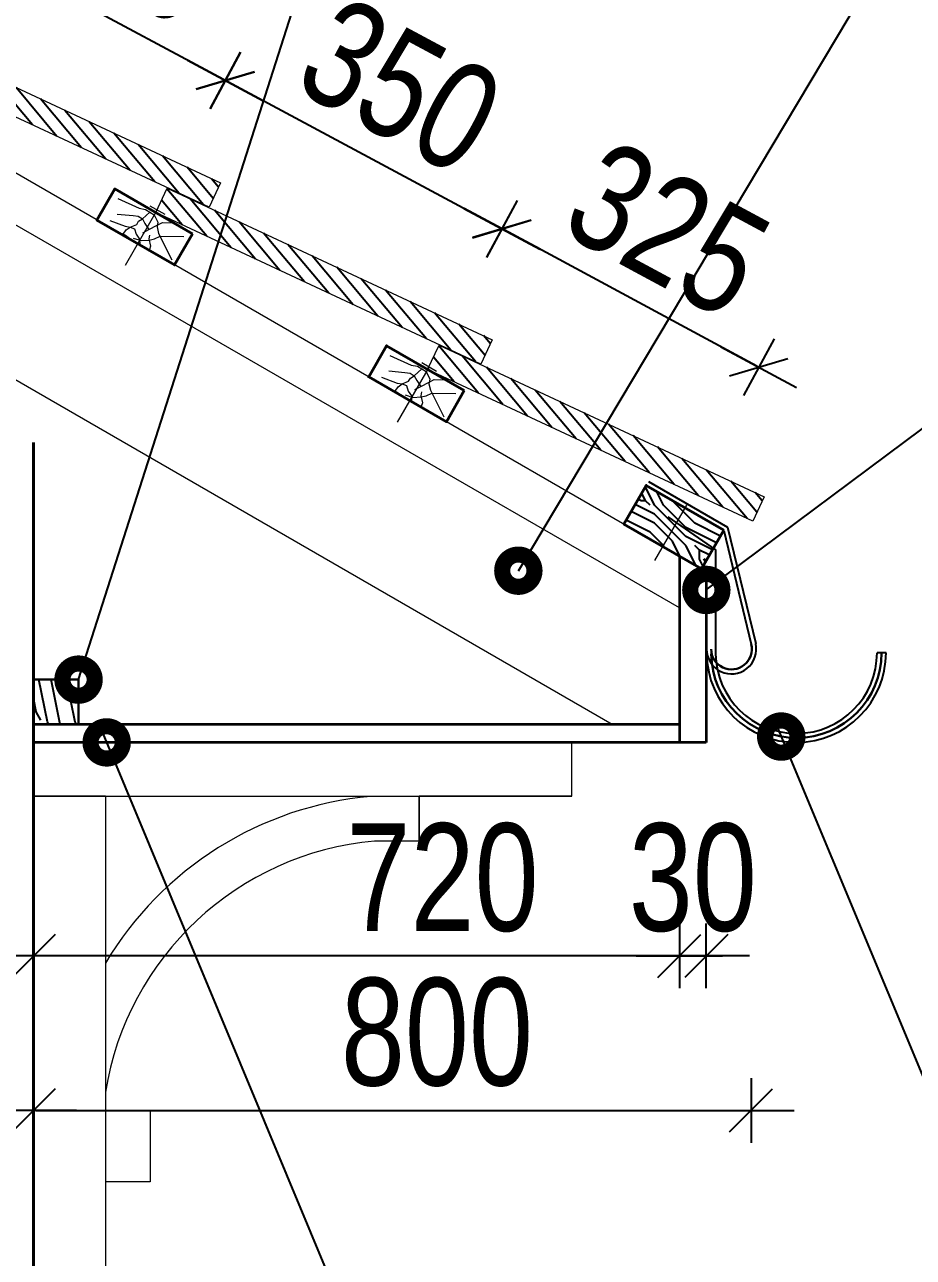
# Model space of a CAD drawing. Extents: x -12289450 to -10763036, y -7834513 to -6150123.
# Drawn here: x -10895331 to -10894340, y -7676557 to -7675182 of the extents above; entities that cross this region are included whole.
import ezdxf

# ---------------------------------------------------------------- set-up
doc = ezdxf.new("R2010")
doc.units = 0
doc.header["$LTSCALE"] = 25
doc.header["$PDMODE"] = 35
doc.layers.get('DefPoints').update_dxf_attribs({"color": 10, "lineweight": 30})
for name, color, linetype in [('005-РАЗМЕРЫ', 252, 'Continuous'), ('008-ШТРИХОВКА', 252, 'Continuous'), ('Крыши', 7, 'Continuous')]:
    doc.layers.add(name, color=color, linetype=linetype)
for name, color, linetype, lineweight in [('RAZMER', 7, 'Continuous', 9), ('Перегор', 4, 'Continuous', 20), ('Стена', 7, 'Continuous', 5), ('СТЕНЫ', 5, 'Continuous', 40), ('ФУНДАМЕНТ', 5, 'Continuous', 30), ('Штрих', 9, 'Continuous', 13)]:
    doc.layers.add(name, color=color, linetype=linetype, lineweight=lineweight)
doc.styles.add('TXT0', font='txt', dxfattribs={"width": 0.8})
doc.dimstyles.new('Копия 3 РАЗМЕРЫ 3', dxfattribs={"dimscale": 30, "dimtxt": 4, "dimasz": 0.08, "dimexe": 0, "dimexo": 0, "dimgap": 0.9, "dimtad": 1, "dimdec": 0, "dimzin": 0, "dimdsep": 46, "dimtxsty": 'TXT0', "dimblk1": 'A8MITTA', "dimblk2": 'A8MITTA', "dimsah": 1, "dimcen": 0.3, "dimse1": 1, "dimse2": 1, "dimadec": 0, "dimazin": 0, "dimtp": 6, "dimtm": 6, "dimtfac": 1, "dimtdec": 0, "dimtofl": 0, "dimtmove": 0, "dimatfit": 3, "dimldrblk": 'A8MITTA', "dimfxl": 0, "dimtolj": 1, "dimtzin": 0, "dimarcsym": 0})

# ---------------------------------------------------------------- blocks, each defined once
blk = doc.blocks.new('A8MITTA', base_point=(3180, 3140))
for p, q in [((3180, 3155), (3180, 3125)), ((3170, 3130), (3190, 3150)), ((3160, 3140), (3200, 3140))]:
    blk.add_line(p, q)
blk = doc.blocks.new('*D1151')
at = {"layer": '005-РАЗМЕРЫ', "color": 0, "lineweight": -2, "ltscale": 4, "transparency": 16777216}
blk.add_line((-10895318.6, -7676393), (-10894523.4, -7676393), dxfattribs=at)
at = {"layer": 'DefPoints', "color": 0, "ltscale": 4, "transparency": 16777216}
for p in [(-10894521, -7675909.9), (-10895321, -7676192.2), (-10894521, -7676393)]:
    blk.add_point(p, dxfattribs=at)
at = {"layer": '005-РАЗМЕРЫ', "color": 0, "lineweight": -2, "ltscale": 4, "transparency": 16777216, "xscale": 2.4, "yscale": 2.4, "zscale": 2.4, "rotation": 180}
blk.add_blockref('A8MITTA', (-10895321, -7676393), dxfattribs=at)
at = {"layer": '005-РАЗМЕРЫ', "color": 0, "lineweight": -2, "ltscale": 4, "transparency": 16777216, "xscale": 2.4, "yscale": 2.4, "zscale": 2.4}
blk.add_blockref('A8MITTA', (-10894521, -7676393), dxfattribs=at)
at = {"layer": '005-РАЗМЕРЫ', "color": 0, "lineweight": 25, "ltscale": 4, "transparency": 16777216, "insert": (-10894871.3, -7676306), "char_height": 120, "attachment_point": 5, "style": 'TXT0'}
blk.add_mtext('\\A1;800', dxfattribs=at)
blk = doc.blocks.new('*D1152')
at = {"layer": '005-РАЗМЕРЫ', "color": 0, "lineweight": -2, "ltscale": 4, "transparency": 16777216}
blk.add_line((-10894603.4, -7676220.6), (-10895318.5, -7676220.6), dxfattribs=at)
at = {"layer": 'DefPoints', "color": 0, "ltscale": 4, "transparency": 16777216}
for p in [(-10895320.9, -7676041.1), (-10894601, -7676041.1), (-10895320.9, -7676220.6)]:
    blk.add_point(p, dxfattribs=at)
at = {"layer": '005-РАЗМЕРЫ', "color": 0, "lineweight": -2, "ltscale": 4, "transparency": 16777216, "xscale": 2.4, "yscale": 2.4, "zscale": 2.4, "rotation": 180}
blk.add_blockref('A8MITTA', (-10895320.9, -7676220.6), dxfattribs=at)
at = {"layer": '005-РАЗМЕРЫ', "color": 0, "lineweight": -2, "ltscale": 4, "transparency": 16777216, "xscale": 2.4, "yscale": 2.4, "zscale": 2.4}
blk.add_blockref('A8MITTA', (-10894601, -7676220.6), dxfattribs=at)
at = {"layer": '005-РАЗМЕРЫ', "color": 0, "ltscale": 4, "transparency": 16777216, "insert": (-10894865, -7676133.6), "char_height": 120, "attachment_point": 5, "style": 'TXT0'}
blk.add_mtext('\\A1;720', dxfattribs=at)
blk = doc.blocks.new('ytjtyj')
at = {"layer": 'Перегор', "linetype": 'Continuous'}
for p, q in [((-3.6, 13.4), (-21.6, 6.9)), ((-12.6, 10.2), (11.8, -56.9))]:
    blk.add_line(p, q, dxfattribs=at)
at = {"layer": 'Стена', "linetype": 'Continuous', "ltscale": 100}
blk.add_line((51.9, -12.5), (38.2, 25), dxfattribs=at)
blk.add_lwpolyline([(-55.8, -9.2), (-42.1, -46.8), (51.9, -12.5), (38.2, 25), (-55.8, -9.2)], close=True, dxfattribs=at)
at = {"layer": 'Штрих', "linetype": 'Continuous', "ltscale": 100}
for p, q in [((32.8, 15.1), (7.6, 8.6)), ((-10.2, 4.4), (-15.6, -3.3)), ((0.3, 8.6), (-10.2, 4.4)), ((2, -2.6), (-4.9, 6.5)), ((7.6, 8.6), (0.3, 8.6)), ((-20.7, -2.7), (-33.2, -0.9)), ((-15.6, -6.6), (-20.7, -2.7)), ((-15.6, -8.5), (-18.6, -15.3)), ((-15.6, -3.3), (-15.6, -8.5)), ((-7.2, -13), (-15.6, -6.6)), ((-1.7, -7.1), (-7.2, -13)), ((-1.2, -17.6), (-7.2, -13)), ((2, -2.6), (-1.7, -7.1)), ((7.1, -0.5), (2, -2.6)), ((5.7, -5.8), (2, -2.6)), ((7.2, -9.7), (5.7, -5.8)), ((12.9, -0.7), (7.1, -0.5)), ((13.7, -13.8), (7.2, -9.7)), ((30.7, -2.1), (12.9, -0.7)), ((37.5, -10.5), (19.4, -13.8)), ((-20.7, -18.1), (-46.9, -13.8)), ((-18.6, -15.3), (-38.4, -41.9)), ((-15.1, -22.2), (-20.7, -18.1)), ((-9.5, -24.4), (-15.1, -22.2)), ((-8.9, -23.1), (-12.3, -30.7)), ((-0.7, -26.6), (-9.5, -24.4)), ((-9, -18.9), (-8.9, -23.1)), ((8.3, -25.3), (-0.7, -26.6)), ((1.3, -25.2), (0.1, -30.6)), ((5.7, -20.6), (1.3, -25.2)), ((8.7, -14.8), (5.7, -20.6)), ((13.7, -13.8), (8.7, -14.8)), ((17.6, -17.7), (13.7, -13.8)), ((19.4, -13.8), (13.7, -13.8)), ((17.5, -23.8), (14, -25.5)), ((21.4, -22.6), (17.5, -23.8)), ((20.1, -23), (17.6, -17.7)), ((-12.3, -30.7), (-11.7, -34.8))]:
    blk.add_line(p, q, dxfattribs=at)
blk = doc.blocks.new('*D1153')
at = {"layer": '005-РАЗМЕРЫ', "color": 0, "lineweight": -2, "ltscale": 4, "transparency": 16777216}
blk.add_line((-10894514.7, -7675562.8), (-10894796.5, -7675410.9), dxfattribs=at)
at = {"layer": 'DefPoints', "color": 0, "ltscale": 4, "transparency": 16777216}
for p in [(-10894798.6, -7675409.8), (-10894891.6, -7675582.2), (-10894605.5, -7675736.4)]:
    blk.add_point(p, dxfattribs=at)
at = {"layer": '005-РАЗМЕРЫ', "color": 0, "lineweight": -2, "ltscale": 4, "transparency": 16777216, "xscale": 2.4, "yscale": 2.4, "zscale": 2.4}
for p, rotation in [((-10894798.6, -7675409.8), 151.6750030159999), ((-10894512.5, -7675564), 331.6750030159999)]:
    blk.add_blockref('A8MITTA', p, dxfattribs=dict(at, rotation=rotation))
at = {"layer": '005-РАЗМЕРЫ', "color": 0, "lineweight": 25, "ltscale": 4, "transparency": 16777216, "insert": (-10894614.2, -7675410.4), "char_height": 120, "attachment_point": 5, "rotation": 331.675, "style": 'TXT0'}
blk.add_mtext('\\A1;325', dxfattribs=at)
blk = doc.blocks.new('*D1154')
at = {"layer": '005-РАЗМЕРЫ', "color": 0, "lineweight": -2, "ltscale": 4, "transparency": 16777216}
blk.add_line((-10894801.1, -7675408.7), (-10895105.1, -7675245.4), dxfattribs=at)
at = {"layer": 'DefPoints', "color": 0, "ltscale": 4, "transparency": 16777216}
for p in [(-10895107.2, -7675244.3), (-10895194.7, -7675407.2), (-10894891.6, -7675582.2)]:
    blk.add_point(p, dxfattribs=at)
at = {"layer": '005-РАЗМЕРЫ', "color": 0, "lineweight": -2, "ltscale": 4, "transparency": 16777216, "xscale": 2.4, "yscale": 2.4, "zscale": 2.4}
for p, rotation in [((-10895107.2, -7675244.3), 151.7584222031192), ((-10894799, -7675409.8), 331.7584222031193)]:
    blk.add_blockref('A8MITTA', p, dxfattribs=dict(at, rotation=rotation))
at = {"layer": '005-РАЗМЕРЫ', "color": 0, "ltscale": 4, "transparency": 16777216, "insert": (-10894911.9, -7675250.4), "char_height": 120, "attachment_point": 5, "rotation": 331.7584, "style": 'TXT0'}
blk.add_mtext('\\A1;350', dxfattribs=at)
blk = doc.blocks.new('*D1155')
at = {"layer": '005-РАЗМЕРЫ', "color": 0, "lineweight": -2, "ltscale": 4, "transparency": 16777216}
blk.add_line((-10895109.3, -7675243.2), (-10895413.3, -7675079.9), dxfattribs=at)
at = {"layer": 'DefPoints', "color": 0, "ltscale": 4, "transparency": 16777216}
for p in [(-10895415.4, -7675078.8), (-10895497.8, -7675232.2), (-10895194.7, -7675407.2)]:
    blk.add_point(p, dxfattribs=at)
at = {"layer": '005-РАЗМЕРЫ', "color": 0, "lineweight": -2, "ltscale": 4, "transparency": 16777216, "xscale": 2.4, "yscale": 2.4, "zscale": 2.4}
for p, rotation in [((-10895415.4, -7675078.8), 151.7584222031192), ((-10895107.2, -7675244.3), 331.7584222031193)]:
    blk.add_blockref('A8MITTA', p, dxfattribs=dict(at, rotation=rotation))
at = {"layer": '005-РАЗМЕРЫ', "color": 0, "ltscale": 4, "transparency": 16777216, "insert": (-10895220.1, -7675084.9), "char_height": 120, "attachment_point": 5, "rotation": 331.7584, "style": 'TXT0'}
blk.add_mtext('\\A1;350', dxfattribs=at)
blk = doc.blocks.new('*D1160')
at = {"layer": '005-РАЗМЕРЫ', "color": 0, "lineweight": -2, "ltscale": 4, "transparency": 16777216}
for p, q in [((-10894603.4, -7676220.6), (-10894605.8, -7676220.6)), ((-10894568.6, -7676220.6), (-10894566.2, -7676220.6))]:
    blk.add_line(p, q, dxfattribs=at)
at = {"layer": 'DefPoints', "color": 0, "ltscale": 4, "transparency": 16777216}
for p in [(-10894601, -7676041.1), (-10894571, -7676041.1), (-10894571, -7676220.6)]:
    blk.add_point(p, dxfattribs=at)
at = {"layer": '005-РАЗМЕРЫ', "color": 0, "lineweight": -2, "ltscale": 4, "transparency": 16777216, "xscale": 2.4, "yscale": 2.4, "zscale": 2.4}
blk.add_blockref('A8MITTA', (-10894601, -7676220.6), dxfattribs=at)
at = {"layer": '005-РАЗМЕРЫ', "color": 0, "lineweight": -2, "ltscale": 4, "transparency": 16777216, "xscale": 2.4, "yscale": 2.4, "zscale": 2.4, "rotation": 180}
blk.add_blockref('A8MITTA', (-10894571, -7676220.6), dxfattribs=at)
at = {"layer": '005-РАЗМЕРЫ', "color": 0, "ltscale": 4, "transparency": 16777216, "insert": (-10894586, -7676133.6), "char_height": 120, "attachment_point": 5, "style": 'TXT0'}
blk.add_mtext('\\A1;30', dxfattribs=at)

msp = doc.modelspace()

# ---------------------------------------------------------------- hatches: boundary and pattern name
at = {"layer": '008-ШТРИХОВКА'}
h = msp.add_hatch(dxfattribs=at)
h.set_pattern_fill('ANSI31', color=251, scale=4, angle=5, style=0)
h.set_pattern_definition([(130, (-22645778.571, -661403.246), (9.728764428, 8.163402643), [])])
h.paths.add_polyline_path([(-10895485.3, -7675217.8), (-10895483.8, -7675215.1), (-10895486.5, -7675213.6), (-10895475.2, -7675189.4), (-10895112.7, -7675358.5), (-10895125.4, -7675385.7)])
h = msp.add_hatch(dxfattribs=at)
h.set_pattern_fill('ANSI31', color=251, scale=4, angle=5, style=0)
h.set_pattern_definition([(130, (-22645475.462, -661578.246), (9.728764428, 8.163402643), [])])
h.paths.add_polyline_path([(-10895182.2, -7675392.8), (-10895180.7, -7675390.1), (-10895183.4, -7675388.6), (-10895172.1, -7675364.4), (-10894809.6, -7675533.5), (-10894822.3, -7675560.7)])
h = msp.add_hatch(dxfattribs=at)
h.set_pattern_fill('ANSI31', color=251, scale=4, angle=5, style=0)
h.set_pattern_definition([(130, (-22645172.353, -661753.246), (9.728764428, 8.163402643), [])])
h.paths.add_polyline_path([(-10894879.1, -7675567.8), (-10894877.5, -7675565.1), (-10894880.3, -7675563.6), (-10894869, -7675539.4), (-10894506.5, -7675708.5), (-10894519.2, -7675735.7)])
h = msp.add_hatch(dxfattribs=at)
h.set_pattern_fill('WOODFACE', color=251, scale=100, style=0, pattern_type=2)
h.set_pattern_definition([(180, (-23386738.73, -907313.07), (-100, 100), [5, -95]), (90, (-23386778.73, -907278.07), (100, 100), [10, -90]), (135, (-23386758.73, -907288.07), (5e-15, 100), [7.07, -21.21, 7.07, -14.14, 49.5, -42.43135623]), (135, (-23386733.73, -907318.07), (5e-15, 100), [7.071, -14.142, 7.071, -113.1373562]), (135, (-23386768.73, -907308.07), (5e-15, 100), [7.071, -134.3503562]), (135, (-23386778.73, -907313.07), (5e-15, 100), [7.071, -134.3503562]), (135, (-23386763.73, -907303.07), (5e-15, 100), [7.071, -134.3503562]), (135, (-23386758.73, -907298.07), (5e-15, 100), [14.142, -127.2793562]), (135, (-23386783.73, -907223.07), (5e-15, 100), [14.142, -127.2793562]), (135, (-23386748.73, -907293.07), (5e-15, 100), [28.284, -113.1373562]), (135, (-23386743.73, -907288.07), (5e-15, 100), [28.284, -113.1373562]), (135, (-23386808.73, -907258.07), (5e-15, 100), [28.284, -113.1373562]), (135, (-23386738.73, -907278.07), (5e-15, 100), [21.2132, -120.2081562]), (135, (-23386718.73, -907263.07), (5e-15, 100), [21.2132, -120.2081562]), (135, (-23386728.73, -907273.07), (5e-15, 100), [21.2132, -120.2081562]), (135, (-23386793.73, -907243.07), (5e-15, 100), [35.35534, -106.0660162]), (135, (-23386783.73, -907238.07), (5e-15, 100), [35.35534, -106.0660162]), (135, (-23386793.73, -907263.07), (5e-15, 100), [49.4974746, -91.9238815]), (153.4349488, (-23386748.73, -907303.073), (-100, 4e-08), [11.180339, -212.426458]), (153.4349488, (-23386768.73, -907273.073), (-100, 4e-08), [11.180339, -212.426458]), (153.4349488, (-23386763.73, -907283.073), (-100, 4e-08), [11.180339, -212.426458]), (153.4349488, (-23386743.73, -907313.073), (-100, 4e-08), [22.36068, -201.2461177]), (153.4349488, (-23386763.73, -907268.073), (-100, 4e-08), [33.5410196, -190.0657781]), (153.4349488, (-23386753.73, -907263.073), (-100, 4e-08), [44.7213595, -178.8854382]), (153.4349488, (-23386743.73, -907258.073), (-100, 4e-08), [44.7213595, -178.8854382]), (153.4349488, (-23386728.73, -907228.073), (-100, 4e-08), [44.7213595, -178.8854382]), (153.4349488, (-23386728.73, -907238.073), (-100, 4e-08), [55.9017, -167.7050977]), (153.4349488, (-23386733.73, -907248.073), (-100, 4e-08), [55.9017, -167.7050977]), (116.56505118, (-23386768.73, -907288.073), (-5e-09, 100), [11.180339, -212.426458]), (116.56505118, (-23386753.73, -907298.073), (-5e-09, 100), [11.180339, -212.426458]), (116.56505118, (-23386738.73, -907313.073), (-5e-09, 100), [22.36068, -201.2461177]), (116.56505118, (-23386768.73, -907298.073), (-5e-09, 100), [22.36068, -201.2461177]), (116.56505118, (-23386728.73, -907318.073), (-5e-09, 100), [33.5410196, -190.0657781]), (116.56505118, (-23386718.73, -907318.073), (-5e-09, 100), [44.7213595, -178.8854382]), (116.56505118, (-23386808.73, -907313.073), (-5e-09, 100), [44.7213595, -178.8854382]), (116.56505118, (-23386773.73, -907303.073), (-5e-09, 100), [44.7213595, -178.8854382]), (116.56505118, (-23386793.73, -907313.073), (-5e-09, 100), [55.9017, -167.7050977]), (116.56505118, (-23386783.73, -907308.073), (-5e-09, 100), [55.9017, -167.7050977])])
h.paths.add_polyline_path([(-10894637.9, -7675695.8), (-10894662.9, -7675739.1), (-10894576.3, -7675789.1), (-10894551.3, -7675745.8)])
h = msp.add_hatch(dxfattribs=at)
h.set_pattern_fill('WOODFACE', color=251, scale=150, angle=15, style=0, pattern_type=2)
h.set_pattern_definition([(165, (-24538691.54, -8483603.82), (-106.0660172, 183.7117307), [7.5, -142.5]), (75, (-24538735.9, -8483537.58), (183.7117307, 106.0660172), [15, -135]), (120, (-24538710.81, -8483559.83), (38.8228568, 144.88887395), [10.605, -31.815, 10.605, -21.21, 74.25, -63.64703434]), (120, (-24538686.23, -8483613), (38.8228568, 144.88887395), [10.6065, -21.213, 10.6065, -169.7060343]), (120, (-24538733.06, -8483584.93), (38.8228568, 144.88887395), [10.6065, -201.5255343]), (120, (-24538749.49, -8483588.29), (38.8228568, 144.88887395), [10.6065, -201.5255343]), (120, (-24538723.88, -8483579.62), (38.8228568, 144.88887395), [10.6065, -201.5255343]), (120, (-24538714.69, -8483574.32), (38.8228568, 144.88887395), [21.213, -190.9190343]), (120, (-24538721.8, -8483455.95), (38.8228568, 144.88887395), [21.213, -190.9190343]), (120, (-24538698.26, -8483570.96), (38.8228568, 144.88887395), [42.426, -169.7060343]), (120, (-24538689.08, -8483565.65), (38.8228568, 144.88887395), [42.426, -169.7060343]), (120, (-24538771.61, -8483496.95), (38.8228568, 144.88887395), [42.426, -169.7060343]), (120, (-24538677.95, -8483553.11), (38.8228568, 144.88887395), [31.8198, -180.3122343]), (120, (-24538643.15, -8483539.14), (38.8228568, 144.88887395), [31.8198, -180.3122343]), (120, (-24538661.52, -8483549.74), (38.8228568, 144.88887395), [31.8198, -180.3122343]), (120, (-24538744.05, -8483481.04), (38.8228568, 144.88887395), [53.03301, -159.0990243]), (120, (-24538727.62, -8483477.68), (38.8228568, 144.88887395), [53.03301, -159.0990243]), (120, (-24538751.81, -8483510.02), (38.8228568, 144.88887395), [74.2462119, -137.8858222]), (138.4349488, (-24538702.14, -8483585.446), (-144.88887393, 38.82285682), [16.7705085, -318.639687]), (138.4349488, (-24538719.474, -8483534.215), (-144.88887393, 38.82285682), [16.7705085, -318.639687]), (138.4349488, (-24538716.11, -8483550.645), (-144.88887393, 38.82285682), [16.7705085, -318.639687]), (138.4349488, (-24538698.78, -8483601.876), (-144.88887393, 38.82285682), [33.54102, -301.8691765]), (138.4349488, (-24538710.29, -8483528.91), (-144.88887393, 38.82285682), [50.3115294, -285.0986671]), (138.4349488, (-24538693.86, -8483525.55), (-144.88887393, 38.82285682), [67.0820392, -268.3281573]), (138.4349488, (-24538677.43, -8483522.19), (-144.88887393, 38.82285682), [67.0820392, -268.3281573]), (138.4349488, (-24538644.05, -8483484.544), (-144.88887393, 38.82285682), [67.0820392, -268.3281573]), (138.4349488, (-24538647.93, -8483499.03), (-144.88887393, 38.82285682), [83.85255, -251.5576465]), (138.4349488, (-24538659.06, -8483511.58), (-144.88887393, 38.82285682), [83.85255, -251.5576465]), (101.5650512, (-24538725.3, -8483555.95), (38.82285676, 144.88887395), [16.7705085, -318.639687]), (101.5650512, (-24538707.447, -8483576.26), (38.82285676, 144.88887395), [16.7705085, -318.639687]), (101.5650512, (-24538691.54, -8483603.82), (38.82285676, 144.88887395), [33.54102, -301.8691765]), (101.5650512, (-24538729.18, -8483570.44), (38.82285676, 144.88887395), [33.54102, -301.8691765]), (101.5650512, (-24538678.99, -8483614.944), (38.82285676, 144.88887395), [50.3115294, -285.0986671]), (101.5650512, (-24538664.5, -8483618.826), (38.82285676, 144.88887395), [67.0820392, -268.3281573]), (101.5650512, (-24538792.96, -8483576.64), (38.82285676, 144.88887395), [67.0820392, -268.3281573]), (101.5650512, (-24538738.366, -8483575.74), (38.82285676, 144.88887395), [67.0820392, -268.3281573]), (101.5650512, (-24538771.226, -8483582.465), (38.82285676, 144.88887395), [83.85255, -251.5576465]), (101.5650512, (-24538754.796, -8483579.1), (38.82285676, 144.88887395), [83.85255, -251.5576465])])
h.paths.add_polyline_path([(-10895320.9, -7675912.5), (-10895270.9, -7675912.5), (-10895270.9, -7675962.5), (-10895320.9, -7675962.5)])

# ---------------------------------------------------------------- linework, layer by layer
at = {"lineweight": 25, "ltscale": 20}
for p, q in [((-10895270.9, -7675912.5), (-10894937.3, -7674868.9)), ((-10894780.5, -7675791), (-10894374.7, -7675111.4)), ((-10894571, -7675812.5), (-10894309.7, -7675617.5)), ((-10895243.7, -7675972.6), (-10894874.8, -7676859.3)), ((-10894491.5, -7675966.1), (-10894255.3, -7676533.9))]:
    msp.add_line(p, q, dxfattribs=at)
at = {"lineweight": 25, "ltscale": 20, "const_width": 36}
for points in [[(-10894771.6, -7675791.8, 1), (-10894789.5, -7675790.2, 1)], [(-10894562, -7675813.3, 1), (-10894579.9, -7675811.7, 1)], [(-10895261.9, -7675912.5, 1), (-10895279.9, -7675912.5, 1)], [(-10895230.6, -7675983.3, 1), (-10895248.5, -7675981.7, 1)], [(-10894478.4, -7675976.8, 1), (-10894496.4, -7675975.2, 1)]]:
    msp.add_lwpolyline(points, format="xyb", close=True, dxfattribs=at)
at = {"layer": '005-РАЗМЕРЫ', "color": 251, "lineweight": 30}
msp.add_line((-10894637.9, -7675695.8), (-10894551.3, -7675745.8), dxfattribs=at)
at = {"layer": '005-РАЗМЕРЫ', "color": 251, "lineweight": 25}
for p, q in [((-10894637.9, -7675695.8), (-10894551.3, -7675745.8)), ((-10894635.4, -7675691.5), (-10894547.4, -7675742.3)), ((-10894551.6, -7675746.3), (-10894520.9, -7675873)), ((-10894547.4, -7675742.3), (-10894515.9, -7675872.2))]:
    msp.add_line(p, q, dxfattribs=at)
msp.add_lwpolyline([(-10894613.7, -7675730.8), (-10894560.6, -7675767.9), (-10894560.6, -7675883.7, 0.993346), (-10894380.6, -7675882.5, 0.993346)], format="xyb", dxfattribs=at)
at = {"layer": '005-РАЗМЕРЫ', "color": 251}
msp.add_lwpolyline([(-10894370.6, -7675882.5), (-10894380.6, -7675882.5), (-10894380.6, -7675882.5)], dxfattribs=at)
at = {"layer": '005-РАЗМЕРЫ', "color": 251, "lineweight": 25}
for centre, radius, start, end in [((-10894542.9, -7675878.4), 27.7, 180.004, 12.8511), ((-10894542.9, -7675878.4), 22.7, 180.004, 13.1999), ((-10894470.6, -7675882.5), 100, 180.7239, 359.9977), ((-10894470.6, -7675882.5), 95, 180.7426, 359.9977)]:
    msp.add_arc(centre, radius, start, end, dxfattribs=at)
at = {"layer": '005-РАЗМЕРЫ', "color": 251, "lineweight": 30}
for centre, radius, start, end in [((-10894542.9, -7675878.4), 22.7, 180.004, 13.6259), ((-10894470.6, -7675882.5), 95, 180.7426, 359.9977)]:
    msp.add_arc(centre, radius, start, end, dxfattribs=at)
at = {"layer": 'RAZMER', "ltscale": 4}
for p, q in [((-10894571, -7675792.2), (-10896821, -7674493.2)), ((-10894601, -7675832.6), (-10896821, -7674550.9)), ((-10894676, -7675962.5), (-10896121, -7675128.3))]:
    msp.add_line(p, q, dxfattribs=at)
at = {"layer": 'Крыши', "lineweight": 35, "ltscale": 3}
for p, q in [((-10894601, -7675774.9), (-10894601, -7675982.5)), ((-10894571, -7675792.2), (-10894571, -7675982.5)), ((-10894601, -7675962.5), (-10895321, -7675962.5)), ((-10894571, -7675982.5), (-10895321, -7675982.5))]:
    msp.add_line(p, q, dxfattribs=at)
at = {"layer": 'Крыши', "lineweight": 13, "ltscale": 3}
for points in [[(-10895241, -7676042.5), (-10894721, -7676042.5), (-10894721, -7675982.5)], [(-10895241, -7676042.5), (-10895241, -7676042.5), (-10895321, -7676042.5), (-10895321, -7676042.5), (-10895241, -7676042.5), (-10895241, -7676642.5), (-10895321, -7676642.5), (-10895321, -7676042.5)], [(-10894721, -7676042.5), (-10894891, -7676042.5), (-10894891, -7676092.5), (-10894891, -7676042.5), (-10894891, -7676092.5), (-10894941, -7676092.5), (-10894941, -7676092.5)], [(-10895241, -7676392.5), (-10895191, -7676392.5), (-10895191, -7676472.5), (-10895241, -7676472.5)]]:
    msp.add_lwpolyline(points, dxfattribs=at)
for radius, end in [(384.2, 149.1949), (334.2, 170.8955)]:
    msp.add_arc((-10894910.9, -7676425.4), radius, 95.1546, end, dxfattribs=at)
at = {"layer": 'Перегор', "linetype": 'Continuous'}
msp.add_line((-10894592.9, -7675717.9), (-10894628.6, -7675779.7), dxfattribs=at)
at = {"layer": 'Перегор', "linetype": 'Continuous', "ltscale": 100}
for points in [[(-10895112.7, -7675358.5), (-10895125.4, -7675385.7), (-10895487.9, -7675216.6), (-10895475.2, -7675189.4)], [(-10894809.6, -7675533.5), (-10894822.3, -7675560.7), (-10895184.8, -7675391.6), (-10895172.1, -7675364.4)], [(-10894506.5, -7675708.5), (-10894519.2, -7675735.7), (-10894881.7, -7675566.6), (-10894869, -7675539.4)]]:
    msp.add_lwpolyline(points, close=True, dxfattribs=at)
at = {"layer": 'СТЕНЫ', "color": 2}
for points in [[(-10895143.9, -7675415.2), (-10895163.9, -7675449.9), (-10895250.5, -7675399.9), (-10895230.5, -7675365.2), (-10895143.9, -7675415.2)], [(-10894840.8, -7675590.2), (-10894860.8, -7675624.9), (-10894947.4, -7675574.9), (-10894927.4, -7675540.2), (-10894840.8, -7675590.2)], [(-10894551.3, -7675745.8), (-10894576.3, -7675789.1), (-10894662.9, -7675739.1), (-10894637.9, -7675695.8)]]:
    msp.add_lwpolyline(points, close=True, dxfattribs=at)
at = {"layer": 'СТЕНЫ', "ltscale": 3}
for points in [[(-10895321, -7675647.9), (-10895321, -7676678.7)], [(-10895321, -7675647.9), (-10895321, -7676252.5)]]:
    msp.add_lwpolyline(points, dxfattribs=at)
at = {"layer": 'СТЕНЫ'}
msp.add_lwpolyline([(-10894551.3, -7675745.8), (-10894637.9, -7675695.8)], dxfattribs=at)
at = {"layer": 'СТЕНЫ', "lineweight": 15, "ltscale": 3}
msp.add_lwpolyline([(-10895321, -7676252.5), (-10895321, -7676678.7)], dxfattribs=at)
at = {"layer": 'ФУНДАМЕНТ', "color": 2, "linetype": 'Continuous', "ltscale": 75}
msp.add_lwpolyline([(-10895270.9, -7675912.5), (-10895320.9, -7675912.5), (-10895320.9, -7675962.5), (-10895270.9, -7675962.5), (-10895270.9, -7675912.5)], close=True, dxfattribs=at)

# ---------------------------------------------------------------- block references
at = {"layer": '005-РАЗМЕРЫ', "color": 251, "xscale": -1, "rotation": 349.9999999794174}
for p in [(-10895197.3, -7675396.5), (-10894894.2, -7675571.5)]:
    msp.add_blockref('ytjtyj', p, dxfattribs=at)

# ---------------------------------------------------------------- dimensions: what is measured, and where the dimension line sits
at = {"layer": '005-РАЗМЕРЫ', "ltscale": 4}
for base, p1, p2, picture, middle in [((-10895415.4, -7675078.8), (-10895194.7, -7675407.2), (-10895497.8, -7675232.2), '*D1155', (-10895220.1, -7675084.9)), ((-10895107.2, -7675244.3), (-10894891.6, -7675582.2), (-10895194.7, -7675407.2), '*D1154', (-10894911.9, -7675250.4))]:
    dim = msp.add_linear_dim(base=base, p1=p1, p2=p2, angle=331.7584, dimstyle='Копия 3 РАЗМЕРЫ 3', dxfattribs=at)
    dim.commit()
    dim.dimension.update_dxf_attribs({"geometry": picture, "text_midpoint": middle})
at = {"layer": '005-РАЗМЕРЫ', "lineweight": 25, "ltscale": 4}
dim = msp.add_linear_dim(base=(-10894798.6, -7675409.8), p1=(-10894605.5, -7675736.4), p2=(-10894891.6, -7675582.2), angle=151.675, dimstyle='Копия 3 РАЗМЕРЫ 3', dxfattribs=at)
dim.commit()
dim.dimension.update_dxf_attribs({"geometry": '*D1153', "text_midpoint": (-10894655.5, -7675487), "dimtype": 161})
dim = msp.add_linear_dim(base=(-10894521, -7676393), p1=(-10895321, -7676192.2), p2=(-10894521, -7675909.9), dimstyle='Копия 3 РАЗМЕРЫ 3', dxfattribs=at)
dim.commit()
dim.dimension.update_dxf_attribs({"geometry": '*D1151', "text_midpoint": (-10894871.3, -7676393), "dimtype": 160})
at = {"layer": '005-РАЗМЕРЫ', "ltscale": 4}
for base, p2, picture, middle in [((-10895320.9, -7676220.6), (-10895320.9, -7676041.1), '*D1152', (-10894865, -7676220.6)), ((-10894571, -7676220.6), (-10894571, -7676041.1), '*D1160', (-10894586, -7676220.6))]:
    dim = msp.add_linear_dim(base=base, p1=(-10894601, -7676041.1), p2=p2, dimstyle='Копия 3 РАЗМЕРЫ 3', dxfattribs=at)
    dim.commit()
    dim.dimension.update_dxf_attribs({"geometry": picture, "text_midpoint": middle, "dimtype": 160})

doc.saveas('drawing.dxf')
